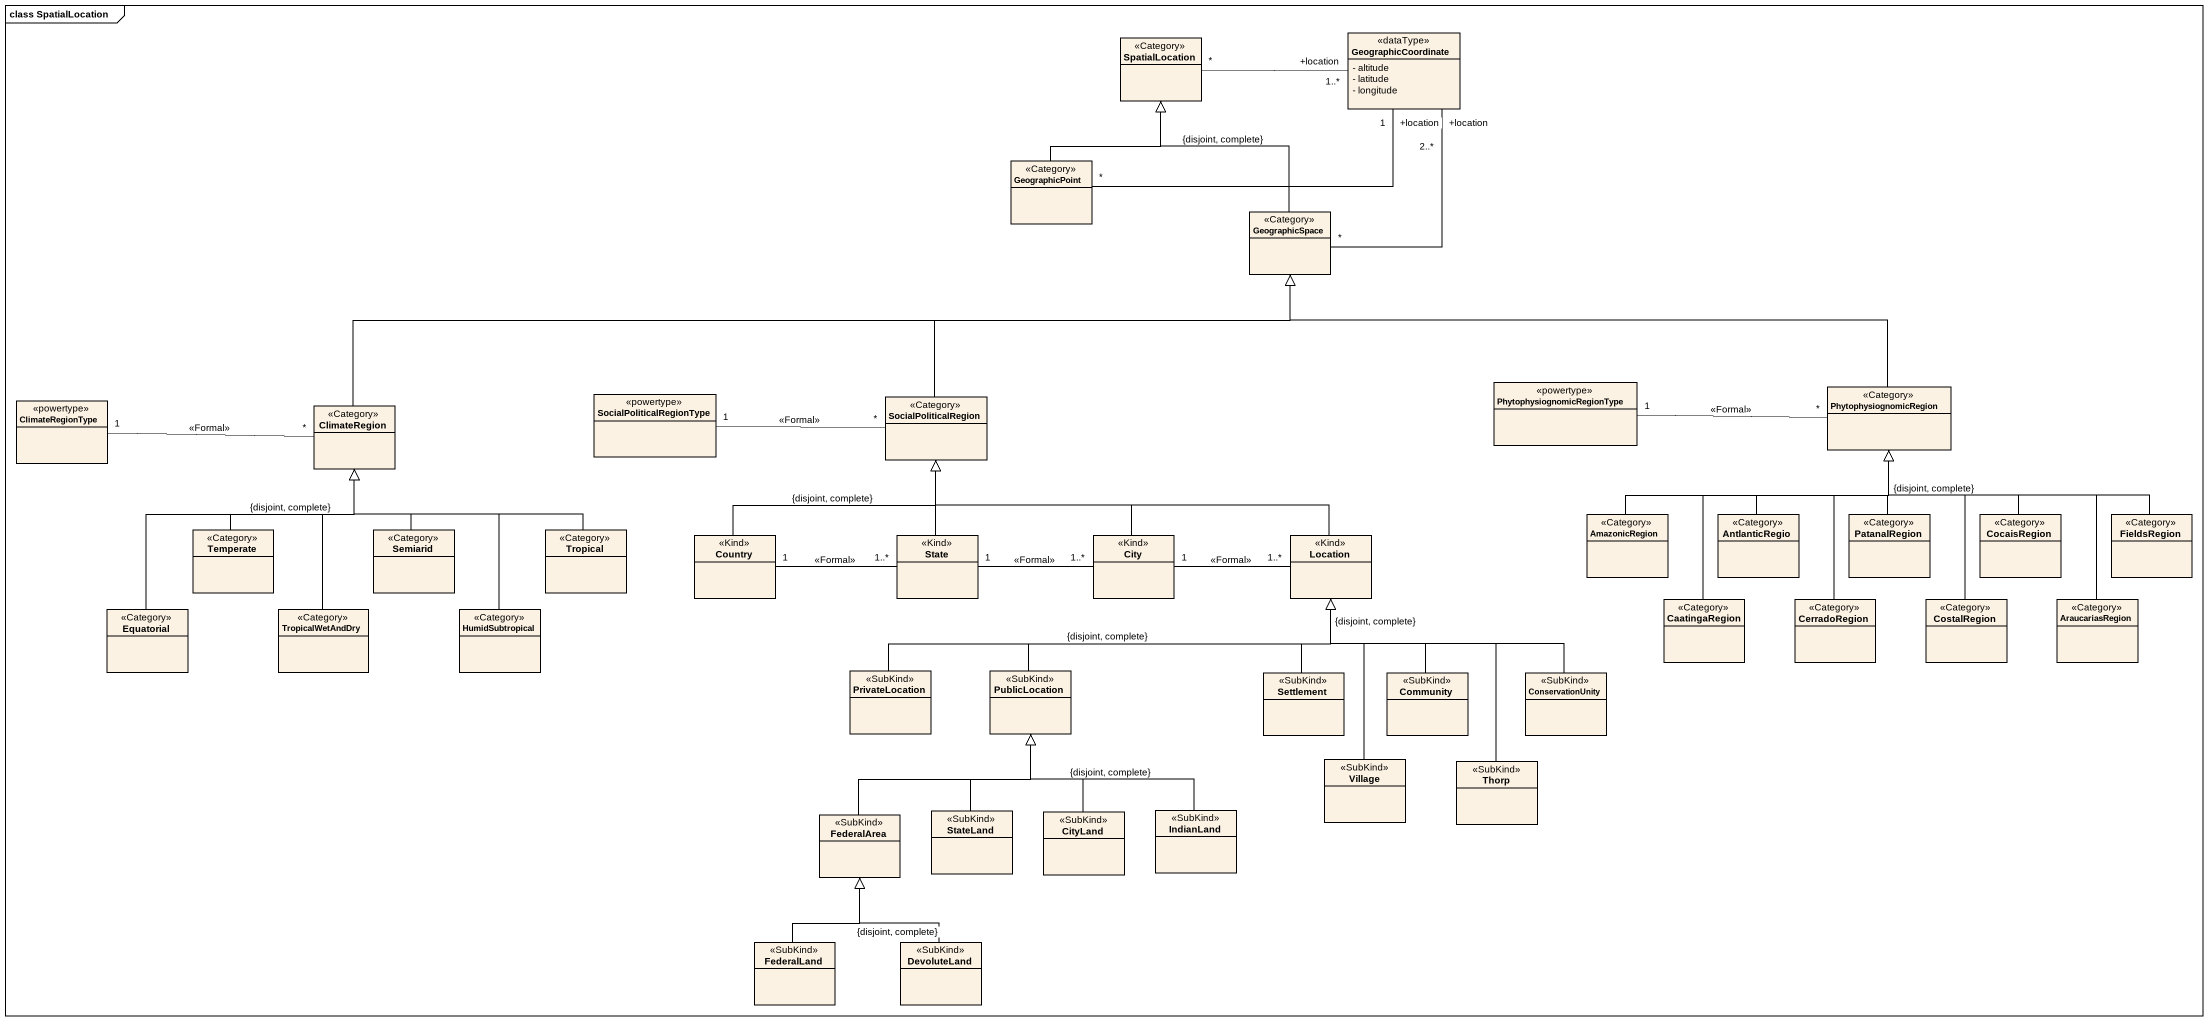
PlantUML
@startuml
mainframe class SpatialLocation
hide circle
hide empty members
skinparam classAttributeIconSize 0
class SpatialLocation <<Category>>
class GeographicCoordinate <<dataType>> {
  - altitude
  - latitude
  - longitude
}
class GeographicPoint <<Category>>
class GeographicSpace <<Category>>
class ClimateRegionType <<powertype>>
class ClimateRegion <<Category>>
class SocialPoliticalRegionType <<powertype>>
class SocialPoliticalRegion <<Category>>
class PhytophysiognomicRegionType <<powertype>>
class PhytophysiognomicRegion <<Category>>
class Temperate <<Category>>
class Semiarid <<Category>>
class Tropical <<Category>>
class Country <<Kind>>
class "State" as State_ <<Kind>>
class City <<Kind>>
class Location <<Kind>>
class AmazonicRegion <<Category>>
class AntlanticRegio <<Category>>
class PatanalRegion <<Category>>
class CocaisRegion <<Category>>
class FieldsRegion <<Category>>
class Equatorial <<Category>>
class TropicalWetAndDry <<Category>>
class HumidSubtropical <<Category>>
class CaatingaRegion <<Category>>
class CerradoRegion <<Category>>
class CostalRegion <<Category>>
class AraucariasRegion <<Category>>
class PrivateLocation <<SubKind>>
class PublicLocation <<SubKind>>
class Settlement <<SubKind>>
class Community <<SubKind>>
class ConservationUnity <<SubKind>>
class Village <<SubKind>>
class Thorp <<SubKind>>
class FederalArea <<SubKind>>
class StateLand <<SubKind>>
class CityLand <<SubKind>>
class IndianLand <<SubKind>>
class FederalLand <<SubKind>>
class DevoluteLand <<SubKind>>
SpatialLocation "*" -right- "+location\n1..*" GeographicCoordinate
GeographicPoint -up-|> SpatialLocation
GeographicPoint "*" -right- "+location\n1" GeographicCoordinate
GeographicSpace -up-|> SpatialLocation : {disjoint, complete}
GeographicSpace "*" -up- "+location\n2..*" GeographicCoordinate
ClimateRegion -right-|> GeographicSpace
ClimateRegion "*" -left- "1" ClimateRegionType : <<Formal>>
SocialPoliticalRegion -right-|> GeographicSpace
SocialPoliticalRegion "*" -left- "1" SocialPoliticalRegionType : <<Formal>>
PhytophysiognomicRegion -left-|> GeographicSpace
PhytophysiognomicRegion "*" -left- "1" PhytophysiognomicRegionType : <<Formal>>
Temperate -up-|> ClimateRegion : {disjoint, complete}
Semiarid -up-|> ClimateRegion
Tropical -left-|> ClimateRegion
Country -up-|> SocialPoliticalRegion : {disjoint, complete}
State_ -up-|> SocialPoliticalRegion
State_ "1..*" -left- "1" Country : <<Formal>>
City -up-|> SocialPoliticalRegion
City "1..*" -left- "1" State_ : <<Formal>>
Location -left-|> SocialPoliticalRegion
Location "1..*" -left- "1" City : <<Formal>>
AmazonicRegion -right-|> PhytophysiognomicRegion
AntlanticRegio -up-|> PhytophysiognomicRegion
PatanalRegion -up-|> PhytophysiognomicRegion
CocaisRegion -up-|> PhytophysiognomicRegion
FieldsRegion -left-|> PhytophysiognomicRegion
Equatorial -up-|> ClimateRegion
TropicalWetAndDry -up-|> ClimateRegion
HumidSubtropical -up-|> ClimateRegion
CaatingaRegion -up-|> PhytophysiognomicRegion
CerradoRegion -up-|> PhytophysiognomicRegion
CostalRegion -up-|> PhytophysiognomicRegion : {disjoint, complete}
AraucariasRegion -up-|> PhytophysiognomicRegion
PrivateLocation -right-|> Location : {disjoint, complete}
PublicLocation -right-|> Location
Settlement -up-|> Location : {disjoint, complete}
Community -up-|> Location
ConservationUnity -left-|> Location
Village -up-|> Location
Thorp -up-|> Location
FederalArea -up-|> PublicLocation
StateLand -up-|> PublicLocation
CityLand -up-|> PublicLocation
IndianLand -up-|> PublicLocation : {disjoint, complete}
FederalLand -up-|> FederalArea
DevoluteLand -up-|> FederalArea : {disjoint, complete}
@enduml
